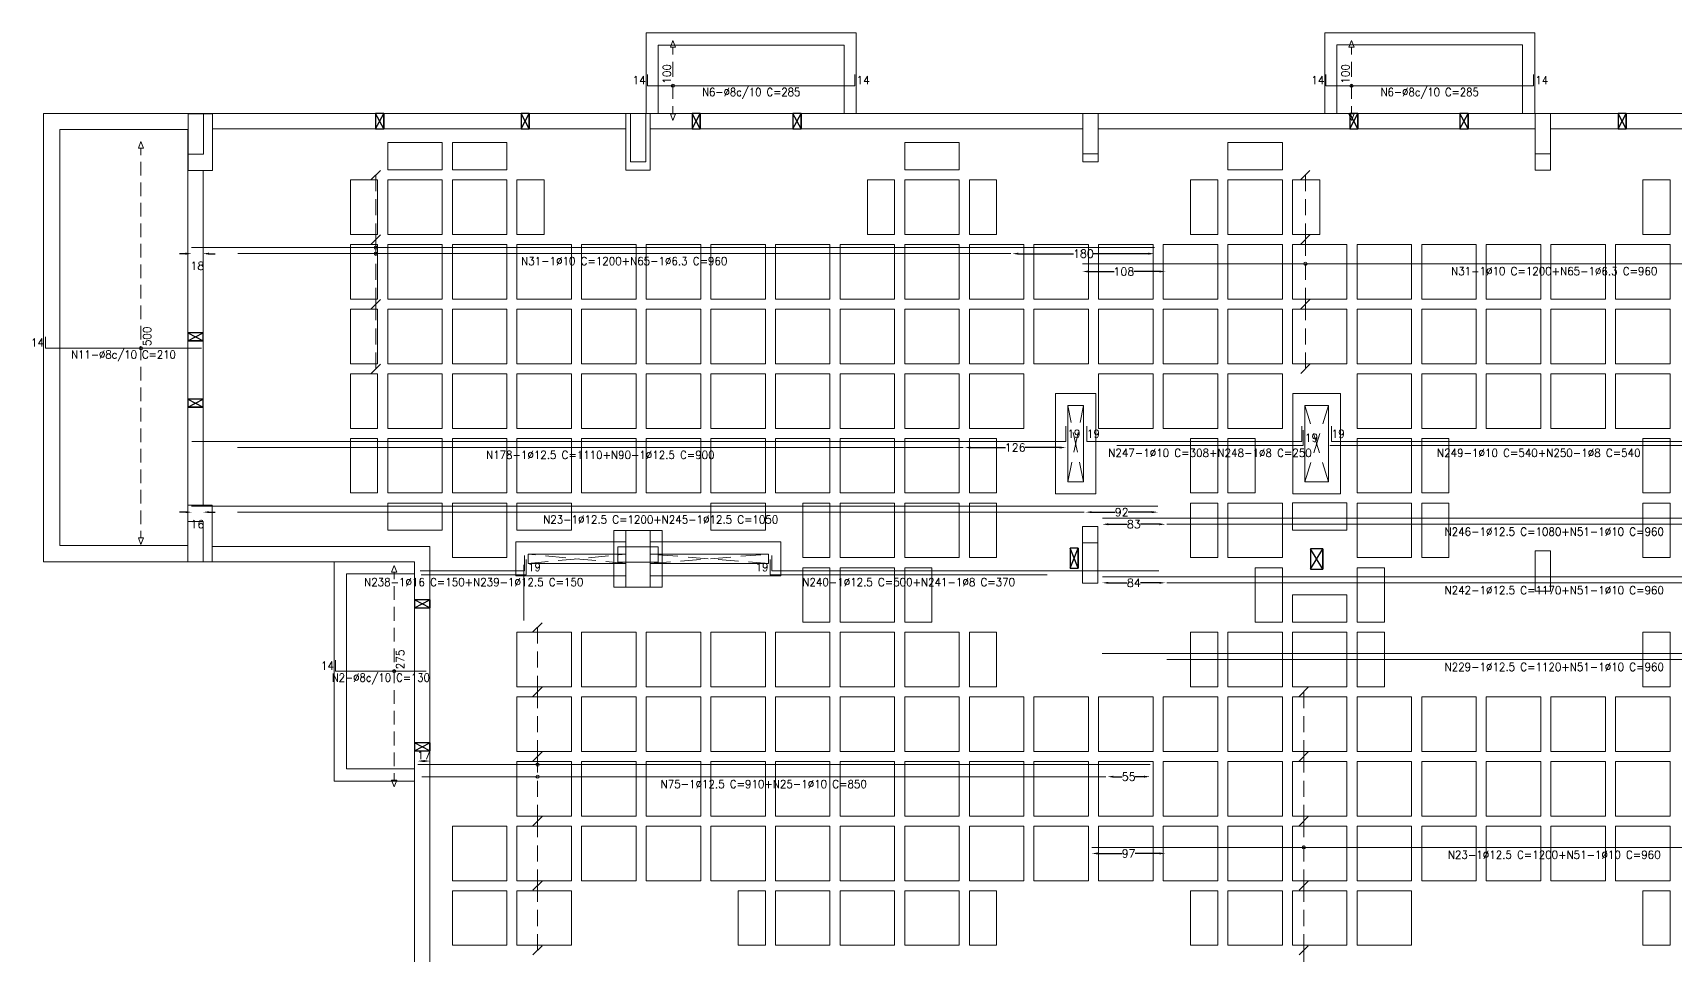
# Model space of a CAD drawing. Header units: millimetres. Extents: x -32 to 332, y -138 to 116.
# Drawn here: x -31.55 to 9.11, y 62.12 to 84.96 of the extents above; entities that cross this region are included whole.
import ezdxf
from ezdxf.enums import TextEntityAlignment as Align

# ---------------------------------------------------------------- set-up
doc = ezdxf.new("R2010")
doc.units = ezdxf.units.MM
doc.linetypes.add('TRAZO_HUECO', pattern=[0.75, 0.5, -0.25])
doc.layers.add('A-COT-01', color=9, linetype='Continuous')
doc.layers.add('FURAÇÃO', color=8, linetype='Continuous')
for name, color, linetype, lineweight in [('ARR_L_I_IG_DIST', 8, 'Continuous', 0), ('ARR_L_I_IG_LINHA', 2, 'Continuous', 0), ('ARR_L_I_IG_MARCA', 2, 'Continuous', 9), ('ARR_L_I_POSICAO', 4, 'Continuous', 9), ('ARR_LONG_INF', 6, 'Continuous', 15), ('ARR_LONG_INF_TXT', 1, 'Continuous', 9), ('consolo', 8, 'Continuous', 0), ('LJ_NERV_RETI', 8, 'Continuous', 9), ('LJ_SIMB_ABER', 8, 'Continuous', 0), ('PA_NUM_ALTUR', 7, 'Continuous', 9), ('PILAR_CONCRETO', 8, 'Continuous', 0), ('PILAR_CONCRETO_APOIADO', 8, 'Continuous', 0), ('VIG_FACES', 8, 'Continuous', 0)]:
    doc.layers.add(name, color=color, linetype=linetype, lineweight=lineweight)
doc.styles.add('CYPETXT_0.3_romans', font='romans.shx', dxfattribs={"height": 0.2})
doc.styles.add('CYPETXT_romans', font='romans.shx', dxfattribs={"height": 0.2})
doc.dimstyles.new('cype_arrow', dxfattribs={"dimtxt": 0.18, "dimasz": 0.15, "dimexe": 0.075, "dimexo": 0.075, "dimgap": 0, "dimtad": 0, "dimdec": 4, "dimzin": 0, "dimdsep": 46, "dimtxsty": 'CYPETXT_0.3_romans', "dimcen": 0.09, "dimadec": 0, "dimazin": 0, "dimtfac": 1, "dimtdec": 4, "dimtofl": 0, "dimtmove": 2, "dimatfit": 3, "dimfxl": 1, "dimtolj": 1, "dimtzin": 0, "dimarcsym": 0})

# ---------------------------------------------------------------- blocks, each defined once
blk = doc.blocks.new('Forma 2PvtoTipo')
at = {"layer": 'consolo', "color": 8}
blk.add_lwpolyline([(390.203, 73.71), (389.003, 73.71), (389.003, 72.31), (390.203, 72.31)], close=True, dxfattribs=at)
at = {"layer": 'FURAÇÃO', "color": 8}
for points in [[(383.104, 83.659), (383.304, 83.659), (383.304, 84.039), (383.104, 84.039), (383.104, 83.659), (383.304, 84.039), (383.304, 83.659), (383.104, 84.039)], [(386.704, 83.659), (386.904, 83.659), (386.904, 84.039), (386.704, 84.039), (386.704, 83.659), (386.904, 84.039), (386.904, 83.659), (386.704, 84.039)], [(390.941, 83.66), (391.141, 83.66), (391.141, 84.039), (390.941, 84.039), (390.941, 83.66), (391.141, 84.04), (391.141, 83.66), (390.941, 84.039)], [(393.438, 83.66), (393.638, 83.66), (393.638, 84.039), (393.438, 84.039), (393.438, 83.66), (393.638, 84.04), (393.638, 83.66), (393.438, 84.039)], [(407.226, 83.659), (407.426, 83.659), (407.426, 84.039), (407.226, 84.039), (407.226, 83.659), (407.426, 84.039), (407.426, 83.659), (407.226, 84.039)], [(409.951, 83.659), (410.151, 83.659), (410.151, 84.039), (409.951, 84.039), (409.951, 83.659), (410.151, 84.039), (410.151, 83.659), (409.951, 84.039)], [(413.87, 83.659), (414.07, 83.659), (414.07, 84.039), (413.87, 84.039), (413.87, 83.659), (414.07, 84.039), (414.07, 83.659), (413.87, 84.039)], [(378.454, 78.609), (378.454, 78.409), (378.834, 78.409), (378.834, 78.609), (378.454, 78.609), (378.834, 78.409), (378.454, 78.409), (378.834, 78.609)], [(378.454, 76.965), (378.454, 76.765), (378.834, 76.765), (378.834, 76.965), (378.454, 76.965), (378.834, 76.765), (378.454, 76.765), (378.834, 76.965)], [(400.297, 72.78), (400.497, 72.78), (400.497, 73.28), (400.297, 73.28), (400.297, 72.78), (400.497, 73.28), (400.497, 72.78), (400.297, 73.28)], [(406.254, 72.76), (406.554, 72.76), (406.554, 73.26), (406.254, 73.26), (406.254, 72.76), (406.554, 73.26), (406.554, 72.76), (406.254, 73.26)], [(384.064, 71.8), (384.444, 71.8), (384.444, 72), (384.064, 72), (384.064, 71.8), (384.444, 72), (384.444, 71.8), (384.064, 72)], [(384.064, 68.257), (384.444, 68.257), (384.444, 68.457), (384.064, 68.457), (384.064, 68.257), (384.444, 68.457), (384.444, 68.257), (384.064, 68.457)]]:
    blk.add_lwpolyline(points, dxfattribs=at)
at = {"layer": 'LJ_NERV_RETI', "color": 8}
for points in [[(384.754, 82.643), (384.754, 83.318), (383.404, 83.318), (383.404, 82.643)], [(386.354, 82.643), (386.354, 83.318), (385.004, 83.318), (385.004, 82.643)], [(397.554, 82.643), (397.554, 83.318), (396.204, 83.318), (396.204, 82.643)], [(405.554, 82.643), (405.554, 83.318), (404.204, 83.318), (404.204, 82.643)], [(383.154, 81.043), (383.154, 82.393), (382.479, 82.393), (382.479, 81.043)], [(384.754, 81.043), (384.754, 82.393), (383.404, 82.393), (383.404, 81.043)], [(386.354, 81.043), (386.354, 82.393), (385.004, 82.393), (385.004, 81.043)], [(387.279, 81.043), (387.279, 82.393), (386.604, 82.393), (386.604, 81.043)], [(395.954, 81.043), (395.279, 81.043), (395.279, 82.393), (395.954, 82.393)], [(397.554, 81.043), (397.554, 82.393), (396.204, 82.393), (396.204, 81.043)], [(398.479, 81.043), (398.479, 82.393), (397.804, 82.393), (397.804, 81.043)], [(403.954, 81.043), (403.954, 82.393), (403.279, 82.393), (403.279, 81.043)], [(405.554, 81.043), (405.554, 82.393), (404.204, 82.393), (404.204, 81.043)], [(405.804, 81.043), (405.804, 82.393), (406.479, 82.393), (406.479, 81.043)], [(415.154, 81.043), (415.154, 82.393), (414.479, 82.393), (414.479, 81.043)], [(383.154, 79.443), (383.154, 80.793), (382.479, 80.793), (382.479, 79.443)], [(384.754, 79.443), (384.754, 80.793), (383.404, 80.793), (383.404, 79.443)], [(386.354, 79.443), (386.354, 80.793), (385.004, 80.793), (385.004, 79.443)], [(387.954, 79.443), (387.954, 80.793), (386.604, 80.793), (386.604, 79.443)], [(389.554, 79.443), (389.554, 80.793), (388.204, 80.793), (388.204, 79.443)], [(391.154, 79.443), (391.154, 80.793), (389.804, 80.793), (389.804, 79.443)], [(392.754, 79.443), (392.754, 80.793), (391.404, 80.793), (391.404, 79.443)], [(394.354, 79.443), (394.354, 80.793), (393.004, 80.793), (393.004, 79.443)], [(395.954, 79.443), (395.954, 80.793), (394.604, 80.793), (394.604, 79.443)], [(397.554, 79.443), (397.554, 80.793), (396.204, 80.793), (396.204, 79.443)], [(399.154, 79.443), (399.154, 80.793), (397.804, 80.793), (397.804, 79.443)], [(400.754, 79.443), (400.754, 80.793), (399.404, 80.793), (399.404, 79.443)], [(402.354, 79.443), (402.354, 80.793), (401.004, 80.793), (401.004, 79.443)], [(403.954, 79.443), (403.954, 80.793), (402.604, 80.793), (402.604, 79.443)], [(405.554, 79.443), (405.554, 80.793), (404.204, 80.793), (404.204, 79.443)], [(407.154, 79.443), (407.154, 80.793), (405.804, 80.793), (405.804, 79.443)], [(408.754, 79.443), (408.754, 80.793), (407.404, 80.793), (407.404, 79.443)], [(410.354, 79.443), (410.354, 80.793), (409.004, 80.793), (409.004, 79.443)], [(411.954, 79.443), (411.954, 80.793), (410.604, 80.793), (410.604, 79.443)], [(413.554, 79.443), (413.554, 80.793), (412.204, 80.793), (412.204, 79.443)], [(415.154, 79.443), (415.154, 80.793), (413.804, 80.793), (413.804, 79.443)], [(383.154, 77.843), (383.154, 79.193), (382.479, 79.193), (382.479, 77.843)], [(384.754, 77.843), (384.754, 79.193), (383.404, 79.193), (383.404, 77.843)], [(386.354, 77.843), (386.354, 79.193), (385.004, 79.193), (385.004, 77.843)], [(387.954, 77.843), (387.954, 79.193), (386.604, 79.193), (386.604, 77.843)], [(389.554, 77.843), (389.554, 79.193), (388.204, 79.193), (388.204, 77.843)], [(391.154, 77.843), (391.154, 79.193), (389.804, 79.193), (389.804, 77.843)], [(392.754, 77.843), (392.754, 79.193), (391.404, 79.193), (391.404, 77.843)], [(394.354, 77.843), (394.354, 79.193), (393.004, 79.193), (393.004, 77.843)], [(395.954, 77.843), (395.954, 79.193), (394.604, 79.193), (394.604, 77.843)], [(397.554, 77.843), (397.554, 79.193), (396.204, 79.193), (396.204, 77.843)], [(399.154, 77.843), (399.154, 79.193), (397.804, 79.193), (397.804, 77.843)], [(400.754, 77.843), (400.754, 79.193), (399.404, 79.193), (399.404, 77.843)], [(402.354, 77.843), (402.354, 79.193), (401.004, 79.193), (401.004, 77.843)], [(403.954, 77.843), (403.954, 79.193), (402.604, 79.193), (402.604, 77.843)], [(405.554, 77.843), (405.554, 79.193), (404.204, 79.193), (404.204, 77.843)], [(407.154, 77.843), (407.154, 79.193), (405.804, 79.193), (405.804, 77.843)], [(408.754, 77.843), (408.754, 79.193), (407.404, 79.193), (407.404, 77.843)], [(410.354, 77.843), (410.354, 79.193), (409.004, 79.193), (409.004, 77.843)], [(411.954, 77.843), (411.954, 79.193), (410.604, 79.193), (410.604, 77.843)], [(413.554, 77.843), (413.554, 79.193), (412.204, 79.193), (412.204, 77.843)], [(415.154, 77.843), (415.154, 79.193), (413.804, 79.193), (413.804, 77.843)], [(383.154, 76.243), (383.154, 77.593), (382.479, 77.593), (382.479, 76.243)], [(384.754, 76.243), (384.754, 77.593), (383.404, 77.593), (383.404, 76.243)], [(386.354, 76.243), (386.354, 77.593), (385.004, 77.593), (385.004, 76.243)], [(387.954, 76.243), (387.954, 77.593), (386.604, 77.593), (386.604, 76.243)], [(389.554, 76.243), (389.554, 77.593), (388.204, 77.593), (388.204, 76.243)], [(391.154, 76.243), (391.154, 77.593), (389.804, 77.593), (389.804, 76.243)], [(392.754, 76.243), (392.754, 77.593), (391.404, 77.593), (391.404, 76.243)], [(394.354, 76.243), (394.354, 77.593), (393.004, 77.593), (393.004, 76.243)], [(395.954, 76.243), (395.954, 77.593), (394.604, 77.593), (394.604, 76.243)], [(397.554, 76.243), (397.554, 77.593), (396.204, 77.593), (396.204, 76.243)], [(399.154, 76.243), (399.154, 77.593), (397.804, 77.593), (397.804, 76.243)], [(402.354, 76.243), (402.354, 77.593), (401.004, 77.593), (401.004, 76.243)], [(403.954, 76.243), (403.954, 77.593), (402.604, 77.593), (402.604, 76.243)], [(405.554, 76.243), (405.554, 77.593), (404.204, 77.593), (404.204, 76.243)], [(408.754, 76.243), (408.754, 77.593), (407.404, 77.593), (407.404, 76.243)], [(410.354, 76.243), (410.354, 77.593), (409.004, 77.593), (409.004, 76.243)], [(411.954, 76.243), (411.954, 77.593), (410.604, 77.593), (410.604, 76.243)], [(413.554, 76.243), (413.554, 77.593), (412.204, 77.593), (412.204, 76.243)], [(415.154, 76.243), (415.154, 77.593), (413.804, 77.593), (413.804, 76.243)], [(383.154, 74.643), (383.154, 75.993), (382.479, 75.993), (382.479, 74.643)], [(384.754, 74.643), (384.754, 75.993), (383.404, 75.993), (383.404, 74.643)], [(386.354, 74.643), (386.354, 75.993), (385.004, 75.993), (385.004, 74.643)], [(387.954, 74.643), (387.954, 75.993), (386.604, 75.993), (386.604, 74.643)], [(389.554, 74.643), (389.554, 75.993), (388.204, 75.993), (388.204, 74.643)], [(391.154, 74.643), (391.154, 75.993), (389.804, 75.993), (389.804, 74.643)], [(392.754, 74.643), (392.754, 75.993), (391.404, 75.993), (391.404, 74.643)], [(394.354, 74.643), (394.354, 75.993), (393.004, 75.993), (393.004, 74.643)], [(395.954, 74.643), (395.954, 75.993), (394.604, 75.993), (394.604, 74.643)], [(397.554, 74.643), (397.554, 75.993), (396.204, 75.993), (396.204, 74.643)], [(398.479, 74.643), (398.479, 75.993), (397.804, 75.993), (397.804, 74.643)], [(403.954, 74.643), (403.954, 75.993), (403.279, 75.993), (403.279, 74.643)], [(404.879, 74.643), (404.879, 75.993), (404.204, 75.993), (404.204, 74.643)], [(408.754, 74.643), (408.754, 75.993), (407.404, 75.993), (407.404, 74.643)], [(409.679, 74.643), (409.679, 75.993), (409.004, 75.993), (409.004, 74.643)], [(415.154, 74.643), (415.154, 75.993), (414.479, 75.993), (414.479, 74.643)], [(384.754, 73.718), (384.754, 74.393), (383.404, 74.393), (383.404, 73.718)], [(386.354, 73.043), (386.354, 74.393), (385.004, 74.393), (385.004, 73.043)], [(387.954, 73.718), (387.954, 74.393), (386.604, 74.393), (386.604, 73.718)], [(392.754, 73.718), (392.754, 74.393), (391.404, 74.393), (391.404, 73.718)], [(394.354, 73.043), (394.354, 74.393), (393.679, 74.393), (393.679, 73.043)], [(395.954, 73.043), (395.954, 74.393), (394.604, 74.393), (394.604, 73.043)], [(397.554, 73.043), (397.554, 74.393), (396.204, 74.393), (396.204, 73.043)], [(398.479, 73.043), (398.479, 74.393), (397.804, 74.393), (397.804, 73.043)], [(403.954, 73.043), (403.954, 74.393), (403.279, 74.393), (403.279, 73.043)], [(405.554, 73.043), (405.554, 74.393), (404.204, 74.393), (404.204, 73.043)], [(407.154, 73.72), (407.154, 74.395), (405.804, 74.395), (405.804, 73.72)], [(408.754, 73.043), (408.754, 74.393), (407.404, 74.393), (407.404, 73.043)], [(409.679, 73.043), (409.679, 74.393), (409.004, 74.393), (409.004, 73.043)], [(415.154, 73.043), (415.154, 74.393), (414.479, 74.393), (414.479, 73.043)], [(394.354, 71.443), (394.354, 72.793), (393.679, 72.793), (393.679, 71.443)], [(395.954, 71.443), (395.954, 72.793), (394.604, 72.793), (394.604, 71.443)], [(396.879, 71.443), (396.879, 72.793), (396.204, 72.793), (396.204, 71.443)], [(405.554, 71.443), (405.554, 72.793), (404.879, 72.793), (404.879, 71.443)], [(408.079, 71.443), (408.079, 72.793), (407.404, 72.793), (407.404, 71.443)], [(407.154, 71.443), (407.154, 72.118), (405.804, 72.118), (405.804, 71.443)], [(387.954, 69.843), (387.954, 71.193), (386.604, 71.193), (386.604, 69.843)], [(389.554, 69.843), (389.554, 71.193), (388.204, 71.193), (388.204, 69.843)], [(391.154, 69.843), (391.154, 71.193), (389.804, 71.193), (389.804, 69.843)], [(392.754, 69.843), (392.754, 71.193), (391.404, 71.193), (391.404, 69.843)], [(394.354, 69.843), (394.354, 71.193), (393.004, 71.193), (393.004, 69.843)], [(395.954, 69.843), (395.954, 71.193), (394.604, 71.193), (394.604, 69.843)], [(397.554, 69.843), (397.554, 71.193), (396.204, 71.193), (396.204, 69.843)], [(398.479, 69.843), (398.479, 71.193), (397.804, 71.193), (397.804, 69.843)], [(403.954, 69.843), (403.954, 71.193), (403.279, 71.193), (403.279, 69.843)], [(405.554, 69.843), (405.554, 71.193), (404.204, 71.193), (404.204, 69.843)], [(407.154, 69.843), (407.154, 71.193), (405.804, 71.193), (405.804, 69.843)], [(408.079, 69.843), (408.079, 71.193), (407.404, 71.193), (407.404, 69.843)], [(415.154, 69.843), (415.154, 71.193), (414.479, 71.193), (414.479, 69.843)], [(387.954, 68.243), (387.954, 69.593), (386.604, 69.593), (386.604, 68.243)], [(389.554, 68.243), (389.554, 69.593), (388.204, 69.593), (388.204, 68.243)], [(391.154, 68.243), (391.154, 69.593), (389.804, 69.593), (389.804, 68.243)], [(392.754, 68.243), (392.754, 69.593), (391.404, 69.593), (391.404, 68.243)], [(394.354, 68.243), (394.354, 69.593), (393.004, 69.593), (393.004, 68.243)], [(395.954, 68.243), (395.954, 69.593), (394.604, 69.593), (394.604, 68.243)], [(397.554, 68.243), (397.554, 69.593), (396.204, 69.593), (396.204, 68.243)], [(399.154, 68.243), (399.154, 69.593), (397.804, 69.593), (397.804, 68.243)], [(400.754, 68.243), (400.754, 69.593), (399.404, 69.593), (399.404, 68.243)], [(402.354, 68.243), (402.354, 69.593), (401.004, 69.593), (401.004, 68.243)], [(403.954, 68.243), (403.954, 69.593), (402.604, 69.593), (402.604, 68.243)], [(405.554, 68.243), (405.554, 69.593), (404.204, 69.593), (404.204, 68.243)], [(407.154, 68.243), (407.154, 69.593), (405.804, 69.593), (405.804, 68.243)], [(408.754, 68.243), (408.754, 69.593), (407.404, 69.593), (407.404, 68.243)], [(410.354, 68.243), (410.354, 69.593), (409.004, 69.593), (409.004, 68.243)], [(411.954, 68.243), (411.954, 69.593), (410.604, 69.593), (410.604, 68.243)], [(413.554, 68.243), (413.554, 69.593), (412.204, 69.593), (412.204, 68.243)], [(415.154, 68.243), (415.154, 69.593), (413.804, 69.593), (413.804, 68.243)], [(387.954, 66.643), (387.954, 67.993), (386.604, 67.993), (386.604, 66.643)], [(389.554, 66.643), (389.554, 67.993), (388.204, 67.993), (388.204, 66.643)], [(391.154, 66.643), (391.154, 67.993), (389.804, 67.993), (389.804, 66.643)], [(392.754, 66.643), (392.754, 67.993), (391.404, 67.993), (391.404, 66.643)], [(394.354, 66.643), (394.354, 67.993), (393.004, 67.993), (393.004, 66.643)], [(395.954, 66.643), (395.954, 67.993), (394.604, 67.993), (394.604, 66.643)], [(397.554, 66.643), (397.554, 67.993), (396.204, 67.993), (396.204, 66.643)], [(399.154, 66.643), (399.154, 67.993), (397.804, 67.993), (397.804, 66.643)], [(400.754, 66.643), (400.754, 67.993), (399.404, 67.993), (399.404, 66.643)], [(402.354, 66.643), (402.354, 67.993), (401.004, 67.993), (401.004, 66.643)], [(403.954, 66.643), (403.954, 67.993), (402.604, 67.993), (402.604, 66.643)], [(405.554, 66.643), (405.554, 67.993), (404.204, 67.993), (404.204, 66.643)], [(407.154, 66.643), (407.154, 67.993), (405.804, 67.993), (405.804, 66.643)], [(408.754, 66.643), (408.754, 67.993), (407.404, 67.993), (407.404, 66.643)], [(410.354, 66.643), (410.354, 67.993), (409.004, 67.993), (409.004, 66.643)], [(411.954, 66.643), (411.954, 67.993), (410.604, 67.993), (410.604, 66.643)], [(413.554, 66.643), (413.554, 67.993), (412.204, 67.993), (412.204, 66.643)], [(415.154, 66.643), (415.154, 67.993), (413.804, 67.993), (413.804, 66.643)], [(386.354, 65.043), (386.354, 66.393), (385.004, 66.393), (385.004, 65.043)], [(387.954, 65.043), (387.954, 66.393), (386.604, 66.393), (386.604, 65.043)], [(389.554, 65.043), (389.554, 66.393), (388.204, 66.393), (388.204, 65.043)], [(391.154, 65.043), (391.154, 66.393), (389.804, 66.393), (389.804, 65.043)], [(392.754, 65.043), (392.754, 66.393), (391.404, 66.393), (391.404, 65.043)], [(394.354, 65.043), (394.354, 66.393), (393.004, 66.393), (393.004, 65.043)], [(395.954, 65.043), (395.954, 66.393), (394.604, 66.393), (394.604, 65.043)], [(397.554, 65.043), (397.554, 66.393), (396.204, 66.393), (396.204, 65.043)], [(399.154, 65.043), (399.154, 66.393), (397.804, 66.393), (397.804, 65.043)], [(400.754, 65.043), (400.754, 66.393), (399.404, 66.393), (399.404, 65.043)], [(402.354, 65.043), (402.354, 66.393), (401.004, 66.393), (401.004, 65.043)], [(403.954, 65.043), (403.954, 66.393), (402.604, 66.393), (402.604, 65.043)], [(405.554, 65.043), (405.554, 66.393), (404.204, 66.393), (404.204, 65.043)], [(407.154, 65.043), (407.154, 66.393), (405.804, 66.393), (405.804, 65.043)], [(408.754, 65.043), (408.754, 66.393), (407.404, 66.393), (407.404, 65.043)], [(410.354, 65.043), (410.354, 66.393), (409.004, 66.393), (409.004, 65.043)], [(411.954, 65.043), (411.954, 66.393), (410.604, 66.393), (410.604, 65.043)], [(413.554, 65.043), (413.554, 66.393), (412.204, 66.393), (412.204, 65.043)], [(415.154, 65.043), (415.154, 66.393), (413.804, 66.393), (413.804, 65.043)], [(386.354, 63.443), (386.354, 64.793), (385.004, 64.793), (385.004, 63.443)], [(387.954, 63.443), (387.954, 64.793), (386.604, 64.793), (386.604, 63.443)], [(392.754, 63.443), (392.754, 64.793), (392.079, 64.793), (392.079, 63.443)], [(394.354, 63.443), (394.354, 64.793), (393.004, 64.793), (393.004, 63.443)], [(395.954, 63.443), (395.954, 64.793), (394.604, 64.793), (394.604, 63.443)], [(397.554, 63.443), (397.554, 64.793), (396.204, 64.793), (396.204, 63.443)], [(398.479, 63.443), (398.479, 64.793), (397.804, 64.793), (397.804, 63.443)], [(403.954, 63.443), (403.954, 64.793), (403.279, 64.793), (403.279, 63.443)], [(405.554, 63.443), (405.554, 64.793), (404.204, 64.793), (404.204, 63.443)], [(407.154, 63.443), (407.154, 64.793), (405.804, 64.793), (405.804, 63.443)], [(408.754, 63.443), (408.754, 64.793), (407.404, 64.793), (407.404, 63.443)], [(415.154, 63.443), (415.154, 64.793), (414.479, 64.793), (414.479, 63.443)]]:
    blk.add_lwpolyline(points, close=True, dxfattribs=at)
at = {"layer": 'LJ_SIMB_ABER', "color": 8, "linetype": 'TRAZO_HUECO'}
for p, q in [((400.633, 74.92), (400.239, 76.805)), ((400.239, 74.92), (400.633, 76.805)), ((406.693, 74.92), (406.113, 76.805)), ((406.113, 74.92), (406.693, 76.805)), ((389.303, 72.895), (386.879, 73.13)), ((386.879, 72.895), (389.303, 73.13)), ((392.833, 72.895), (389.903, 73.13)), ((389.903, 72.895), (392.833, 73.13))]:
    blk.add_line(p, q, dxfattribs=at)
at = {"layer": 'PA_NUM_ALTUR', "color": 8}
blk.add_line((386.777, 71.481), (386.777, 72.865), dxfattribs=at)
at = {"layer": 'PILAR_CONCRETO', "color": 8}
for points in [[(378.463, 82.63), (379.063, 82.63), (379.063, 84.03), (378.463, 84.03), (378.463, 82.63)], [(378.463, 83.03), (378.843, 83.03), (378.843, 84.03), (378.463, 84.03), (378.463, 83.03)], [(389.303, 82.639), (389.903, 82.639), (389.903, 84.039), (389.303, 84.039), (389.303, 82.639)], [(389.413, 82.839), (389.793, 82.839), (389.793, 84.039), (389.413, 84.039), (389.413, 82.839)], [(400.613, 82.839), (400.993, 82.839), (400.993, 84.039), (400.613, 84.039), (400.613, 82.839)], [(400.613, 83.039), (400.993, 83.039), (400.993, 84.039), (400.613, 84.039), (400.613, 83.039)], [(411.813, 82.639), (412.193, 82.639), (412.193, 84.039), (411.813, 84.039), (411.813, 82.639)], [(411.813, 83.039), (412.193, 83.039), (412.193, 84.039), (411.813, 84.039), (411.813, 83.039)], [(378.454, 72.94), (379.054, 72.94), (379.054, 74.34), (378.454, 74.34), (378.454, 72.94)], [(378.454, 72.94), (378.834, 72.94), (378.834, 73.94), (378.454, 73.94), (378.454, 72.94)], [(389.303, 72.31), (389.903, 72.31), (389.903, 73.71), (389.303, 73.71), (389.303, 72.31)], [(400.603, 72.41), (400.983, 72.41), (400.983, 73.81), (400.603, 73.81), (400.603, 72.41)], [(389.103, 72.93), (390.103, 72.93), (390.103, 73.31), (389.103, 73.31), (389.103, 72.93)], [(400.603, 72.41), (400.983, 72.41), (400.983, 73.41), (400.603, 73.41), (400.603, 72.41)], [(411.813, 72.21), (412.193, 72.21), (412.193, 73.21), (411.813, 73.21), (411.813, 72.21)], [(411.813, 72.21), (412.193, 72.21), (412.193, 73.21), (411.813, 73.21), (411.813, 72.21)]]:
    blk.add_lwpolyline(points, close=True, dxfattribs=at)
at = {"layer": 'PILAR_CONCRETO_APOIADO', "color": 8}
blk.add_lwpolyline([(389.103, 72.93), (390.103, 72.93), (390.103, 73.31), (389.103, 73.31), (389.103, 72.93)], close=True, dxfattribs=at)
at = {"layer": 'VIG_FACES', "color": 8}
for p, q in [((389.802, 86.034), (389.802, 84.039)), ((395.002, 86.034), (389.802, 86.034)), ((395.002, 86.034), (395.002, 84.039)), ((411.802, 86.035), (411.802, 84.039)), ((390.102, 85.734), (390.102, 84.039)), ((394.702, 85.734), (390.102, 85.734)), ((394.702, 85.734), (394.702, 84.039)), ((411.502, 85.735), (411.502, 84.039)), ((374.884, 72.94), (374.884, 84.039)), ((374.884, 84.039), (378.463, 84.039)), ((389.303, 84.039), (378.463, 84.039)), ((395.001, 84.039), (389.903, 84.039)), ((400.613, 84.039), (395.003, 84.039)), ((406.601, 84.039), (400.993, 84.039)), ((411.801, 84.039), (406.603, 84.039)), ((411.813, 84.039), (411.803, 84.039)), ((423.011, 84.039), (412.193, 84.039)), ((375.284, 73.34), (375.284, 83.639)), ((375.284, 83.639), (378.454, 83.639)), ((378.454, 83.639), (378.454, 74.34)), ((380.878, 83.659), (379.063, 83.659)), ((387.278, 83.659), (380.88, 83.659)), ((389.303, 83.659), (387.28, 83.659)), ((392.078, 83.659), (389.903, 83.659)), ((398.478, 83.659), (392.08, 83.659)), ((400.613, 83.659), (398.48, 83.659)), ((403.278, 83.659), (400.993, 83.659)), ((409.678, 83.659), (403.28, 83.659)), ((411.813, 83.659), (409.68, 83.659)), ((414.478, 83.659), (412.193, 83.659)), ((420.878, 83.659), (414.48, 83.659)), ((378.834, 82.63), (378.834, 80.794)), ((378.834, 80.792), (378.834, 76.244)), ((399.939, 76.244), (399.939, 77.105)), ((399.939, 77.105), (400.933, 77.105)), ((400.933, 77.105), (400.933, 76.244)), ((405.813, 74.62), (405.813, 77.105)), ((405.813, 77.105), (406.993, 77.105)), ((406.993, 77.105), (406.993, 74.62)), ((400.239, 74.92), (400.239, 76.805)), ((400.239, 76.805), (400.633, 76.805)), ((400.633, 76.805), (400.633, 74.92)), ((406.113, 74.92), (406.113, 76.805)), ((406.113, 76.805), (406.693, 76.805)), ((406.693, 76.805), (406.693, 74.92)), ((378.834, 76.242), (378.834, 74.34)), ((399.939, 74.62), (399.939, 76.242)), ((400.933, 76.242), (400.933, 74.62)), ((400.633, 74.92), (400.239, 74.92)), ((406.693, 74.92), (406.113, 74.92)), ((400.933, 74.62), (399.939, 74.62)), ((406.993, 74.62), (405.813, 74.62)), ((378.454, 73.34), (375.284, 73.34)), ((380.878, 73.32), (379.054, 73.32)), ((384.444, 73.32), (380.88, 73.32)), ((384.444, 73.32), (384.444, 62.12)), ((386.579, 72.595), (386.579, 73.43)), ((386.579, 73.43), (389.303, 73.43)), ((389.903, 73.43), (393.133, 73.43)), ((393.133, 73.43), (393.133, 72.595)), ((378.454, 72.94), (374.884, 72.94)), ((382.079, 72.94), (379.054, 72.94)), ((382.08, 67.509), (382.08, 72.94)), ((384.064, 72.94), (382.081, 72.94)), ((384.064, 72.94), (384.064, 67.51)), ((386.879, 72.895), (386.879, 73.13)), ((386.879, 73.13), (389.303, 73.13)), ((389.303, 72.895), (386.879, 72.895)), ((389.903, 73.13), (392.833, 73.13)), ((392.833, 72.895), (389.903, 72.895)), ((392.833, 73.13), (392.833, 72.895)), ((382.38, 67.809), (382.38, 72.64)), ((384.064, 72.64), (382.38, 72.64)), ((389.303, 72.595), (386.579, 72.595)), ((393.133, 72.595), (389.903, 72.595)), ((382.08, 67.509), (384.064, 67.509)), ((382.38, 67.809), (384.064, 67.809)), ((384.064, 67.508), (384.064, 61.74))]:
    blk.add_line(p, q, dxfattribs=at)
for points in [[(411.802, 86.035), (406.602, 86.035), (406.602, 84.039)], [(411.502, 85.735), (406.902, 85.735), (406.902, 84.039)]]:
    blk.add_lwpolyline(points, dxfattribs=at)
blk = doc.blocks.new('*D223')
at = {"layer": 'ARR_L_I_POSICAO', "color": 0, "lineweight": -2, "transparency": 16777216}
for p, q in [((-5.181, 64.638), (-4.584, 64.638)), ((-3.662, 64.638), (-4.26, 64.638))]:
    blk.add_line(p, q, dxfattribs=at)
at = {"layer": 'ARR_L_I_POSICAO', "color": 0, "transparency": 16777216}
for points in [[(-5.181, 64.663), (-5.181, 64.613), (-5.331, 64.638)], [(-3.662, 64.663), (-3.662, 64.613), (-3.512, 64.638)]]:
    blk.add_solid(points, dxfattribs=at)
at = {"layer": 'DEFPOINTS', "color": 0, "transparency": 16777216}
for p in [(-5.331, 64.638), (-3.512, 64.638), (-3.512, 64.638)]:
    blk.add_point(p, dxfattribs=at)
at = {"layer": 'ARR_L_I_POSICAO', "color": 0, "transparency": 16777216, "insert": (-4.422, 64.638), "char_height": 0.2, "attachment_point": 5, "style": 'CYPETXT_0.3_romans'}
blk.add_mtext('\\A1;97', dxfattribs=at)
blk = doc.blocks.new('*D228')
at = {"layer": 'ARR_L_I_POSICAO', "color": 0, "lineweight": -2, "transparency": 16777216}
for p, q in [((-5.413, 79.047), (-4.78, 79.047)), ((-3.662, 79.047), (-4.295, 79.047))]:
    blk.add_line(p, q, dxfattribs=at)
at = {"layer": 'ARR_L_I_POSICAO', "color": 0, "transparency": 16777216}
for points in [[(-5.413, 79.072), (-5.413, 79.022), (-5.563, 79.047)], [(-3.662, 79.072), (-3.662, 79.022), (-3.512, 79.047)]]:
    blk.add_solid(points, dxfattribs=at)
at = {"layer": 'DEFPOINTS', "color": 0, "transparency": 16777216}
for p in [(-5.563, 79.047), (-3.512, 79.047), (-3.512, 79.047)]:
    blk.add_point(p, dxfattribs=at)
at = {"layer": 'ARR_L_I_POSICAO', "color": 0, "transparency": 16777216, "insert": (-4.538, 79.047), "char_height": 0.2, "attachment_point": 5, "style": 'CYPETXT_0.3_romans'}
blk.add_mtext('\\A1;108', dxfattribs=at)
blk = doc.blocks.new('*D248')
at = {"layer": 'ARR_L_I_POSICAO', "color": 0, "lineweight": -2, "transparency": 16777216}
blk.add_line((-21.871, 66.926), (-21.865, 66.926), dxfattribs=at)
at = {"layer": 'ARR_L_I_POSICAO', "color": 0, "transparency": 16777216}
for points in [[(-21.871, 66.951), (-21.871, 66.901), (-22.021, 66.926)], [(-21.865, 66.951), (-21.865, 66.901), (-21.715, 66.926)]]:
    blk.add_solid(points, dxfattribs=at)
at = {"layer": 'DEFPOINTS', "color": 0, "transparency": 16777216}
for p in [(-22.021, 66.926), (-21.715, 66.926), (-21.715, 66.926)]:
    blk.add_point(p, dxfattribs=at)
at = {"layer": 'ARR_L_I_POSICAO', "color": 0, "transparency": 16777216, "insert": (-21.868, 67.076), "char_height": 0.2, "attachment_point": 5, "rotation": 359.9998, "style": 'CYPETXT_0.3_romans'}
blk.add_mtext('\\A1;17', dxfattribs=at)
blk = doc.blocks.new('*D249')
at = {"layer": 'ARR_L_I_POSICAO', "color": 0, "lineweight": -2, "transparency": 16777216}
for p, q in [((-4.795, 66.539), (-4.58, 66.539)), ((-4.041, 66.539), (-4.256, 66.539))]:
    blk.add_line(p, q, dxfattribs=at)
at = {"layer": 'ARR_L_I_POSICAO', "color": 0, "transparency": 16777216}
for points in [[(-4.795, 66.564), (-4.795, 66.514), (-4.945, 66.539)], [(-4.041, 66.564), (-4.041, 66.514), (-3.891, 66.539)]]:
    blk.add_solid(points, dxfattribs=at)
at = {"layer": 'DEFPOINTS', "color": 0, "transparency": 16777216}
for p in [(-4.945, 66.539), (-3.891, 66.539), (-3.891, 66.539)]:
    blk.add_point(p, dxfattribs=at)
at = {"layer": 'ARR_L_I_POSICAO', "color": 0, "transparency": 16777216, "insert": (-4.418, 66.539), "char_height": 0.2, "attachment_point": 5, "style": 'CYPETXT_0.3_romans'}
blk.add_mtext('\\A1;55', dxfattribs=at)
blk = doc.blocks.new('*D235')
at = {"layer": 'ARR_L_I_POSICAO', "color": 0, "lineweight": -2, "transparency": 16777216}
for p, q in [((-27.772, 79.489), (-27.922, 79.489)), ((-27.185, 79.489), (-27.035, 79.489))]:
    blk.add_line(p, q, dxfattribs=at)
at = {"layer": 'ARR_L_I_POSICAO', "color": 0, "transparency": 16777216}
for points in [[(-27.772, 79.514), (-27.772, 79.464), (-27.622, 79.489)], [(-27.185, 79.514), (-27.185, 79.464), (-27.335, 79.489)]]:
    blk.add_solid(points, dxfattribs=at)
at = {"layer": 'DEFPOINTS', "color": 0, "transparency": 16777216}
for p in [(-27.622, 79.489), (-27.335, 79.489), (-27.335, 79.489)]:
    blk.add_point(p, dxfattribs=at)
at = {"layer": 'ARR_L_I_POSICAO', "color": 0, "transparency": 16777216, "insert": (-27.479, 79.189), "char_height": 0.2, "attachment_point": 5, "rotation": 359.9992, "style": 'CYPETXT_0.3_romans'}
blk.add_mtext('\\A1;18', dxfattribs=at)
blk = doc.blocks.new('*D236')
at = {"layer": 'ARR_L_I_POSICAO', "color": 0, "lineweight": -2, "transparency": 16777216}
for p, q in [((-7.148, 79.489), (-5.783, 79.489)), ((-3.932, 79.489), (-5.297, 79.489))]:
    blk.add_line(p, q, dxfattribs=at)
at = {"layer": 'ARR_L_I_POSICAO', "color": 0, "transparency": 16777216}
for points in [[(-7.148, 79.514), (-7.148, 79.464), (-7.298, 79.489)], [(-3.932, 79.514), (-3.932, 79.464), (-3.782, 79.489)]]:
    blk.add_solid(points, dxfattribs=at)
at = {"layer": 'DEFPOINTS', "color": 0, "transparency": 16777216}
for p in [(-7.298, 79.489), (-3.782, 79.489), (-3.782, 79.489)]:
    blk.add_point(p, dxfattribs=at)
at = {"layer": 'ARR_L_I_POSICAO', "color": 0, "transparency": 16777216, "insert": (-5.54, 79.489), "char_height": 0.2, "attachment_point": 5, "style": 'CYPETXT_0.3_romans'}
blk.add_mtext('\\A1;180', dxfattribs=at)
blk = doc.blocks.new('*D149')
at = {"layer": 'ARR_L_I_POSICAO', "color": 0, "lineweight": -2, "transparency": 16777216}
for p, q in [((-4.92, 71.339), (-4.458, 71.339)), ((-3.662, 71.339), (-4.124, 71.339))]:
    blk.add_line(p, q, dxfattribs=at)
at = {"layer": 'ARR_L_I_POSICAO', "color": 0, "transparency": 16777216}
for points in [[(-4.92, 71.364), (-4.92, 71.314), (-5.07, 71.339)], [(-3.662, 71.364), (-3.662, 71.314), (-3.512, 71.339)]]:
    blk.add_solid(points, dxfattribs=at)
at = {"layer": 'DEFPOINTS', "color": 0, "transparency": 16777216}
for p in [(-5.07, 71.339), (-3.512, 71.339), (-3.512, 71.339)]:
    blk.add_point(p, dxfattribs=at)
at = {"layer": 'ARR_L_I_POSICAO', "color": 0, "transparency": 16777216, "insert": (-4.291, 71.339), "char_height": 0.2, "attachment_point": 5, "style": 'CYPETXT_0.3_romans'}
blk.add_mtext('\\A1;84', dxfattribs=at)
blk = doc.blocks.new('*D143')
at = {"layer": 'ARR_L_I_POSICAO', "color": 0, "lineweight": -2, "transparency": 16777216}
for p, q in [((-27.768, 73.089), (-27.918, 73.089)), ((-27.185, 73.089), (-27.035, 73.089))]:
    blk.add_line(p, q, dxfattribs=at)
at = {"layer": 'ARR_L_I_POSICAO', "color": 0, "transparency": 16777216}
for points in [[(-27.768, 73.114), (-27.768, 73.064), (-27.618, 73.089)], [(-27.185, 73.114), (-27.185, 73.064), (-27.335, 73.089)]]:
    blk.add_solid(points, dxfattribs=at)
at = {"layer": 'DEFPOINTS', "color": 0, "transparency": 16777216}
for p in [(-27.618, 73.089), (-27.335, 73.089), (-27.335, 73.089)]:
    blk.add_point(p, dxfattribs=at)
at = {"layer": 'ARR_L_I_POSICAO', "color": 0, "transparency": 16777216, "insert": (-27.477, 72.789), "char_height": 0.2, "attachment_point": 5, "rotation": 0.0011, "style": 'CYPETXT_0.3_romans'}
blk.add_mtext('\\A1;16', dxfattribs=at)
blk = doc.blocks.new('*D144')
at = {"layer": 'ARR_L_I_POSICAO', "color": 0, "lineweight": -2, "transparency": 16777216}
for p, q in [((-5.335, 73.089), (-4.753, 73.089)), ((-3.848, 73.089), (-4.43, 73.089))]:
    blk.add_line(p, q, dxfattribs=at)
at = {"layer": 'ARR_L_I_POSICAO', "color": 0, "transparency": 16777216}
for points in [[(-5.335, 73.114), (-5.335, 73.064), (-5.485, 73.089)], [(-3.848, 73.114), (-3.848, 73.064), (-3.698, 73.089)]]:
    blk.add_solid(points, dxfattribs=at)
at = {"layer": 'DEFPOINTS', "color": 0, "transparency": 16777216}
for p in [(-5.485, 73.089), (-3.698, 73.089), (-3.698, 73.089)]:
    blk.add_point(p, dxfattribs=at)
at = {"layer": 'ARR_L_I_POSICAO', "color": 0, "transparency": 16777216, "insert": (-4.591, 73.089), "char_height": 0.2, "attachment_point": 5, "style": 'CYPETXT_0.3_romans'}
blk.add_mtext('\\A1;92', dxfattribs=at)
blk = doc.blocks.new('*D146')
at = {"layer": 'ARR_L_I_POSICAO', "color": 0, "lineweight": -2, "transparency": 16777216}
for p, q in [((-4.921, 72.789), (-4.454, 72.789)), ((-3.662, 72.789), (-4.13, 72.789))]:
    blk.add_line(p, q, dxfattribs=at)
at = {"layer": 'ARR_L_I_POSICAO', "color": 0, "transparency": 16777216}
for points in [[(-4.921, 72.814), (-4.921, 72.764), (-5.071, 72.789)], [(-3.662, 72.814), (-3.662, 72.764), (-3.512, 72.789)]]:
    blk.add_solid(points, dxfattribs=at)
at = {"layer": 'DEFPOINTS', "color": 0, "transparency": 16777216}
for p in [(-5.071, 72.789), (-3.512, 72.789), (-3.512, 72.789)]:
    blk.add_point(p, dxfattribs=at)
at = {"layer": 'ARR_L_I_POSICAO', "color": 0, "transparency": 16777216, "insert": (-4.292, 72.789), "char_height": 0.2, "attachment_point": 5, "style": 'CYPETXT_0.3_romans'}
blk.add_mtext('\\A1;83', dxfattribs=at)
blk = doc.blocks.new('*D147')
at = {"layer": 'ARR_L_I_POSICAO', "color": 0, "lineweight": -2, "transparency": 16777216}
for p, q in [((-8.33, 74.689), (-7.47, 74.689)), ((-6.125, 74.689), (-6.985, 74.689))]:
    blk.add_line(p, q, dxfattribs=at)
at = {"layer": 'ARR_L_I_POSICAO', "color": 0, "transparency": 16777216}
for points in [[(-8.33, 74.714), (-8.33, 74.664), (-8.48, 74.689)], [(-6.125, 74.714), (-6.125, 74.664), (-5.975, 74.689)]]:
    blk.add_solid(points, dxfattribs=at)
at = {"layer": 'DEFPOINTS', "color": 0, "transparency": 16777216}
for p in [(-8.48, 74.689), (-5.975, 74.689), (-5.975, 74.689)]:
    blk.add_point(p, dxfattribs=at)
at = {"layer": 'ARR_L_I_POSICAO', "color": 0, "transparency": 16777216, "insert": (-7.228, 74.689), "char_height": 0.2, "attachment_point": 5, "style": 'CYPETXT_0.3_romans'}
blk.add_mtext('\\A1;126', dxfattribs=at)

msp = doc.modelspace()

# ---------------------------------------------------------------- linework, layer by layer
at = {"layer": 'ARR_L_I_IG_LINHA'}
for p, q in [((-23.05904, 81.03911), (-23.05904, 81.43911)), ((-0.04379, 81.03911), (-0.04379, 81.43911)), ((-23.05904, 80.43911), (-23.05904, 80.83911)), ((-0.04379, 80.43911), (-0.04379, 80.83911)), ((-23.05904, 79.43911), (-23.05904, 80.23911)), ((-0.04379, 79.43911), (-0.04379, 80.23911)), ((-23.05904, 78.83912), (-23.05904, 79.23911)), ((-0.04379, 78.83912), (-0.04379, 79.23911)), ((-23.05904, 77.83912), (-23.05904, 78.63912)), ((-0.04379, 77.83912), (-0.04379, 78.63912)), ((-23.05904, 77.23912), (-23.05904, 77.63912)), ((-0.04379, 77.23912), (-0.04379, 77.63912)), ((-23.05904, 76.63912), (-23.05904, 77.03912)), ((-0.04379, 76.63912), (-0.04379, 77.03912)), ((-19.05492, 69.83911), (-19.05492, 70.23911)), ((-19.05492, 69.23911), (-19.05492, 69.63911)), ((-19.05492, 68.23911), (-19.05492, 69.03911)), ((-0.08429, 68.23912), (-0.08429, 68.63912)), ((-19.05492, 67.63911), (-19.05492, 68.03911)), ((-0.08429, 67.63912), (-0.08429, 68.03912)), ((-19.05492, 66.63911), (-19.05492, 67.43911)), ((-0.08429, 66.63912), (-0.08429, 67.43912)), ((-19.05492, 66.03911), (-19.05492, 66.43911)), ((-0.08429, 66.03912), (-0.08429, 66.43912)), ((-19.05492, 65.03911), (-19.05492, 65.83911)), ((-0.08429, 65.03912), (-0.08429, 65.83912)), ((-19.05492, 64.43911), (-19.05492, 64.83911)), ((-0.08429, 64.43912), (-0.08429, 64.83912)), ((-19.05492, 63.43911), (-19.05492, 64.23911)), ((-0.08429, 63.43912), (-0.08429, 64.23912)), ((-19.05492, 62.83911), (-19.05492, 63.23911)), ((-0.08429, 62.83912), (-0.08429, 63.23912)), ((-19.05492, 62.23911), (-19.05492, 62.63911)), ((-0.08429, 61.83912), (-0.08429, 62.63912))]:
    msp.add_line(p, q, dxfattribs=at)
for points in [[(-15.70242, 84.60031), (-15.76492, 84.60031), (-15.70242, 84.76781), (-15.63992, 84.60031), (-15.70242, 84.60031)], [(1.09759, 84.60031), (1.03509, 84.60031), (1.09759, 84.76781), (1.16009, 84.60031), (1.09759, 84.60031)], [(-15.70242, 82.95531), (-15.63992, 82.95531), (-15.70242, 82.78781), (-15.76492, 82.95531), (-15.70242, 82.95531)], [(1.09759, 82.95531), (1.16009, 82.95531), (1.09759, 82.78781), (1.03509, 82.95531), (1.09759, 82.95531)], [(-28.87292, 82.10031), (-28.93542, 82.10031), (-28.87292, 82.26781), (-28.81042, 82.10031), (-28.87292, 82.10031)], [(-28.87292, 72.45531), (-28.81042, 72.45531), (-28.87292, 72.28781), (-28.93542, 72.45531), (-28.87292, 72.45531)], [(-22.60429, 71.60031), (-22.66679, 71.60031), (-22.60429, 71.76781), (-22.54179, 71.60031), (-22.60429, 71.60031)], [(-22.60429, 66.45531), (-22.54179, 66.45531), (-22.60429, 66.28781), (-22.66679, 66.45531), (-22.60429, 66.45531)]]:
    msp.add_lwpolyline(points, close=True, dxfattribs=at)
for points in [[(-15.70242, 84.41753), (-15.70242, 84.60031)], [(1.09759, 84.41753), (1.09759, 84.60031)], [(-15.70242, 83.8692), (-15.70242, 84.23475)], [(1.09759, 83.8692), (1.09759, 84.23475)], [(-15.70242, 83.32086), (-15.70242, 83.68642)], [(1.09759, 83.32086), (1.09759, 83.68642)], [(-15.70242, 82.95531), (-15.70242, 83.13809)], [(1.09759, 82.95531), (1.09759, 83.13809)], [(-28.87292, 81.9311), (-28.87292, 82.10031)], [(-28.87292, 81.42347), (-28.87292, 81.76189)], [(-28.87292, 80.91583), (-28.87292, 81.25426)], [(-28.87292, 80.4082), (-28.87292, 80.74662)], [(-28.87292, 79.90057), (-28.87292, 80.23899)], [(-28.87292, 79.39294), (-28.87292, 79.73136)], [(-28.87292, 78.88531), (-28.87292, 79.22373)], [(-28.87292, 78.37768), (-28.87292, 78.7161)], [(-28.87292, 77.87005), (-28.87292, 78.20847)], [(-28.87292, 77.36241), (-28.87292, 77.70083)], [(-28.87292, 76.85478), (-28.87292, 77.1932)], [(-28.87292, 76.34715), (-28.87292, 76.68557)], [(-28.87292, 75.83952), (-28.87292, 76.17794)], [(-28.87292, 75.33189), (-28.87292, 75.67031)], [(-28.87292, 74.82426), (-28.87292, 75.16268)], [(-28.87292, 74.31662), (-28.87292, 74.65505)], [(-28.87292, 73.80899), (-28.87292, 74.14741)], [(-28.87292, 73.30136), (-28.87292, 73.63978)], [(-28.87292, 72.79373), (-28.87292, 73.13215)], [(-28.87292, 72.45531), (-28.87292, 72.62452)], [(-22.60429, 71.42881), (-22.60429, 71.60031)], [(-22.60429, 70.91431), (-22.60429, 71.25731)], [(-22.60429, 70.39981), (-22.60429, 70.74281)], [(-22.60429, 69.88531), (-22.60429, 70.22831)], [(-22.60429, 69.37081), (-22.60429, 69.71381)], [(-22.60429, 68.85631), (-22.60429, 69.19931)], [(-22.60429, 68.34181), (-22.60429, 68.68481)], [(-22.60429, 67.82731), (-22.60429, 68.17031)], [(-22.60429, 67.31281), (-22.60429, 67.65581)], [(-22.60429, 66.79831), (-22.60429, 67.14131)], [(-22.60429, 66.45531), (-22.60429, 66.62681)]]:
    msp.add_lwpolyline(points, dxfattribs=at)
for centre in [(-15.70242, 83.64781), (1.09759, 83.64781), (-23.05904, 79.63912), (-23.05904, 79.48912), (-0.04379, 79.23912), (-0.04379, 79.23912), (-28.87292, 77.14781), (-22.60429, 69.14781), (-19.05492, 66.83912), (-19.05492, 66.53912), (-0.08429, 64.78911), (-0.08429, 64.78911)]:
    msp.add_circle(centre, 0.04, dxfattribs=at)
at = {"layer": 'ARR_L_I_IG_MARCA'}
for p, q in [((-22.9459, 81.55225), (-23.17217, 81.32597)), ((0.06934, 81.55225), (-0.15693, 81.32597)), ((-22.9459, 79.95226), (-23.17217, 79.72598)), ((0.06934, 79.95226), (-0.15693, 79.72598)), ((-22.9459, 78.35225), (-23.17217, 78.12598)), ((0.06934, 78.35225), (-0.15693, 78.12598)), ((-22.9459, 76.75226), (-23.17217, 76.52598)), ((0.06934, 76.75226), (-0.15693, 76.52598)), ((-18.94178, 70.35225), (-19.16805, 70.12598)), ((-18.94178, 68.75226), (-19.16805, 68.52598)), ((0.02884, 68.75226), (-0.19743, 68.52598)), ((-18.94178, 67.15225), (-19.16805, 66.92598)), ((0.02884, 67.15225), (-0.19743, 66.92598)), ((-18.94178, 65.55225), (-19.16805, 65.32597)), ((0.02884, 65.55225), (-0.19743, 65.32597)), ((-18.94178, 63.95226), (-19.16805, 63.72598)), ((0.02884, 63.95226), (-0.19743, 63.72598)), ((-18.94178, 62.35225), (-19.16805, 62.12598)), ((0.02884, 62.35225), (-0.19743, 62.12598))]:
    msp.add_line(p, q, dxfattribs=at)
at = {"layer": 'ARR_LONG_INF'}
for points in [[(-16.33492, 83.92781), (-16.33492, 83.64781), (-11.19492, 83.64781), (-11.19492, 83.92781)], [(0.46509, 83.92781), (0.46509, 83.64781), (5.60508, 83.64781), (5.60508, 83.92781)], [(-27.62241, 79.63912), (-3.7824, 79.63912)], [(-26.47754, 79.48912), (-7.33753, 79.48912)], [(-5.56291, 79.23912), (18.30108, 79.23912)], [(-3.47229, 79.23912), (15.70772, 79.23912)], [(-31.23493, 77.42781), (-31.23493, 77.14781), (-27.37491, 77.14781)], [(-27.61493, 74.83912), (-5.97492, 74.83912), (-5.97492, 75.21912)], [(-5.45491, 75.21912), (-5.45491, 74.83912), (-0.13491, 74.83912), (-0.13491, 75.21912)], [(-4.71491, 74.73912), (-0.09491, 74.73912), (-0.09491, 75.11912)], [(0.56509, 74.73912), (10.90509, 74.73912), (10.90509, 75.11912)], [(0.60509, 75.21912), (0.60509, 74.83912), (10.90509, 74.83912)], [(-26.48014, 74.68912), (-8.52014, 74.68912)], [(-27.61841, 73.23911), (-3.6984, 73.23911)], [(-26.48453, 73.08911), (-5.52452, 73.08911)], [(-5.07091, 72.93911), (16.38508, 72.93911)], [(-3.47229, 72.78911), (15.70772, 72.78911)], [(-21.96091, 71.63912), (-19.37492, 71.63912), (-19.37492, 72.01912)], [(-13.25491, 72.01912), (-13.25491, 71.63912), (-3.67491, 71.63912)], [(-21.93291, 71.53912), (-19.33492, 71.53912), (-19.33492, 71.91912)], [(-13.29491, 71.91912), (-13.29491, 71.53912), (-6.43491, 71.53912)], [(-5.06992, 71.48912), (18.17009, 71.48912)], [(-3.47229, 71.33912), (15.70772, 71.33912)], [(-5.07491, 69.58911), (16.82509, 69.58911), (16.82509, 69.96911)], [(-24.05492, 69.42781), (-24.05492, 69.14781), (-21.81491, 69.14781)], [(-3.47229, 69.43911), (15.70772, 69.43911)], [(-22.02091, 66.83912), (-3.89092, 66.83912)], [(-21.92291, 66.53912), (-4.98491, 66.53912)], [(-5.3309, 64.78911), (18.50909, 64.78911)], [(-3.47229, 64.78911), (15.70772, 64.78911)]]:
    msp.add_lwpolyline(points, dxfattribs=at)

# ---------------------------------------------------------------- block references
at = {"layer": 'A-COT-01', "color": 1}
msp.add_blockref('Forma 2PvtoTipo', (-406.16805, -1.07881), dxfattribs=at)

# ---------------------------------------------------------------- texts
at = {"layer": 'ARR_L_I_IG_DIST', "style": 'CYPETXT_romans', "width": 0.895263}
for s, p, p2 in [('100', (-15.75242, 83.69781), (-15.75242, 84.18381)), ('100', (1.04759, 83.69781), (1.04759, 84.18381)), ('500', (-28.62292, 77.19781), (-28.62292, 77.68381)), ('275', (-22.35429, 69.19781), (-22.35429, 69.68381))]:
    msp.add_text(s, height=0.2, rotation=90, dxfattribs=at).set_placement(p, p2, align=Align.FIT)
at = {"layer": 'ARR_LONG_INF_TXT', "style": 'CYPETXT_romans'}
for s, width, p, p2 in [('14', 0.895263, (-16.69892, 83.68781), (-16.37492, 83.68781)), ('14', 0.895263, (-11.15492, 83.68781), (-10.83092, 83.68781)), ('14', 0.895263, (0.10109, 83.68781), (0.42509, 83.68781)), ('14', 0.895263, (5.64508, 83.68781), (5.96908, 83.68781)), ('N6-%%c8c/10 C=285', 0.817788, (-14.97993, 83.39114), (-12.54993, 83.39114)), ('N6-%%c8c/10 C=285', 0.817788, (1.82009, 83.39114), (4.25009, 83.39114)), ('N31-1%%c10 C=1200+N65-1%%c6.3 C=960', 0.833795, (-19.46053, 79.20579), (-14.35453, 79.20579)), ('N31-1%%c10 C=1200+N65-1%%c6.3 C=960', 0.833795, (3.5647, 78.95579), (8.6707, 78.95579)), ('14', 0.895263, (-31.59893, 77.18781), (-31.27493, 77.18781)), ('N11-%%c8c/10 C=210', 0.819759, (-30.60093, 76.89114), (-28.00893, 76.89114)), ('19', 0.945, (-5.93492, 74.92912), (-5.61092, 74.92912)), ('19', 0.945, (-5.45491, 74.92912), (-5.13091, 74.92912)), ('19', 0.945, (-0.05491, 74.82912), (0.26909, 74.82912)), ('19', 0.945, (0.60509, 74.92912), (0.92909, 74.92912)), ('N178-1%%c12.5 C=1110+N90-1%%c12.5 C=900', 0.833226, (-20.32914, 74.40578), (-14.67114, 74.40578)), ('N247-1%%c10 C=308+N248-1%%c8 C=250', 0.836019, (-4.92491, 74.45578), (0.11509, 74.45578)), ('N249-1%%c10 C=540+N250-1%%c8 C=540', 0.836019, (3.21509, 74.45578), (8.25509, 74.45578)), ('N23-1%%c12.5 C=1200+N245-1%%c12.5 C=1050', 0.833697, (-18.91452, 72.80578), (-13.09452, 72.80578)), ('N246-1%%c12.5 C=1080+N51-1%%c10 C=960', 0.834773, (3.4027, 72.50578), (8.8327, 72.50578)), ('19', 0.945, (-19.29492, 71.62912), (-18.97092, 71.62912)), ('19', 0.945, (-13.65891, 71.62912), (-13.33491, 71.62912)), ('N238-1%%c16 C=150+N239-1%%c12.5 C=150', 0.834773, (-23.34891, 71.25579), (-17.91891, 71.25579)), ('N240-1%%c12.5 C=500+N241-1%%c8 C=370', 0.834299, (-12.4989, 71.25579), (-7.2309, 71.25579)), ('N242-1%%c12.5 C=1170+N51-1%%c10 C=960', 0.834773, (3.4027, 71.05579), (8.8327, 71.05579)), ('14', 0.895263, (-24.41892, 69.18781), (-24.09492, 69.18781)), ('N2-%%c8c/10 C=130', 0.817788, (-24.14991, 68.89114), (-21.71991, 68.89114)), ('N229-1%%c12.5 C=1120+N51-1%%c10 C=960', 0.834773, (3.4027, 69.15578), (8.8327, 69.15578)), ('N75-1%%c12.5 C=910+N25-1%%c10 C=850', 0.833795, (-16.00692, 66.25578), (-10.90092, 66.25578)), ('N23-1%%c12.5 C=1200+N51-1%%c10 C=960', 0.834299, (3.4837, 64.50578), (8.7517, 64.50578))]:
    msp.add_text(s, height=0.2, dxfattribs=dict(at, width=width)).set_placement(p, p2, align=Align.FIT)

# ---------------------------------------------------------------- dimensions: what is measured, and where the dimension line sits
at = {"layer": 'ARR_L_I_POSICAO'}
for p1, p2, text, picture, middle in [((-27.62241, 79.48912), (-27.33491, 79.48911), '18', '*D235', (-27.47866, 79.18912)), ((-7.29753, 79.48912), (-3.7824, 79.48912), '180', '*D236', (-5.53996, 79.48912)), ((-5.56291, 79.04687), (-3.51229, 79.04687), '108', '*D228', (-4.5376, 79.04687)), ((-8.48014, 74.68912), (-5.97492, 74.68912), '126', '*D147', (-7.22753, 74.68912)), ((-5.48452, 73.08911), (-3.6984, 73.08911), '92', '*D144', (-4.59146, 73.08911)), ((-27.61841, 73.08911), (-27.33491, 73.08911), '16', '*D143', (-27.47666, 72.78911)), ((-5.07091, 72.78911), (-3.51229, 72.78911), '83', '*D146', (-4.2916, 72.78911)), ((-5.06992, 71.33912), (-3.51229, 71.33912), '84', '*D149', (-4.29111, 71.33912)), ((-22.02091, 66.9263), (-21.71491, 66.9263), '17', '*D248', (-21.86791, 67.0763)), ((-4.94491, 66.53912), (-3.89092, 66.53912), '55', '*D249', (-4.41791, 66.53912)), ((-5.3309, 64.63807), (-3.51229, 64.63807), '97', '*D223', (-4.4216, 64.63807))]:
    dim = msp.add_aligned_dim(p1=p1, p2=p2, distance=0, text=text, dimstyle='cype_arrow', override={"dimexe": 0, "dimexo": 0}, dxfattribs=at)
    dim.commit()
    dim.dimension.update_dxf_attribs({"geometry": picture, "text_midpoint": middle})

doc.saveas('drawing.dxf')
